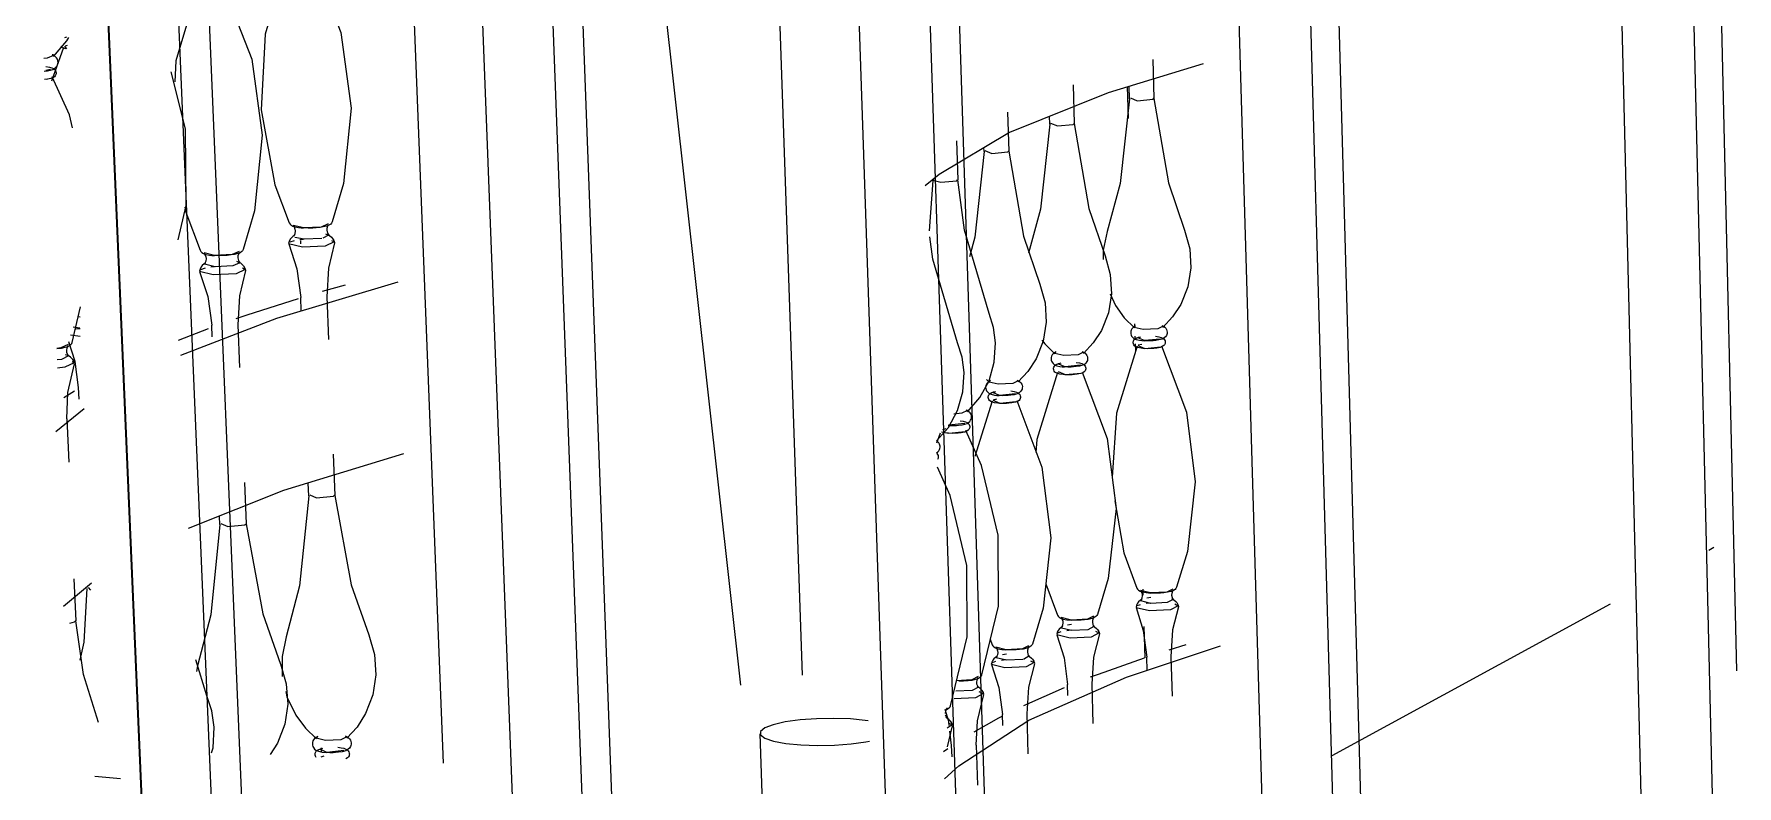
# Model space of a CAD drawing. Header units: inches. Extents: x -536 to 545, y -65 to 280.
# Drawn here: x 467.4025 to 467.4704, y 9.9517 to 9.9817 of the extents above; entities that cross this region are included whole.
import ezdxf

# ---------------------------------------------------------------- set-up
doc = ezdxf.new("R2010")
doc.units = ezdxf.units.IN
doc.header["$MEASUREMENT"] = 0
for name, color, linetype, lineweight in [('A-FLOR-HRAL', 11, 'Continuous', 9), ('I-FURN', 30, 'Continuous', 9), ('Q-CASE', 31, 'Continuous', 9)]:
    doc.layers.add(name, color=color, linetype=linetype, lineweight=lineweight)

msp = doc.modelspace()

# ---------------------------------------------------------------- linework, layer by layer
at = {"layer": 'A-FLOR-HRAL'}
for p, q in [((467.470408, 9.956309), (467.468217, 10.049828)), ((467.469587, 9.945102), (467.467108, 10.049431)), ((467.467452, 9.916344), (467.464225, 10.047348)), ((467.455672, 9.902809), (467.451824, 10.038387)), ((467.456754, 9.903511), (467.45296, 10.038807)), ((467.452938, 9.901095), (467.448983, 10.036335)), ((467.441171, 9.893717), (467.43676, 10.027503)), ((467.442277, 9.894434), (467.437923, 10.027944)), ((467.438474, 9.892025), (467.43396, 10.025479)), ((467.427996, 9.885479), (467.423101, 10.017236)), ((467.426865, 9.884747), (467.421912, 10.016774)), ((467.424205, 9.883079), (467.419152, 10.01478)), ((467.413906, 9.876644), (467.408489, 10.006681)), ((467.412752, 9.875898), (467.407276, 10.006198)), ((467.410127, 9.874252), (467.404555, 10.004232))]:
    msp.add_line(p, q, dxfattribs=at)
at = {"layer": 'I-FURN'}
for p, q in [((467.43316, 9.956144), (467.431124, 10.014698)), ((467.416691, 10.007048), (467.418824, 9.952637)), ((467.424987, 10.00671), (467.430685, 9.955745)), ((467.403746, 9.981554), (467.403828, 9.981574)), ((467.403833, 9.981234), (467.403755, 9.981212)), ((467.403221, 9.97983), (467.403699, 9.981165)), ((467.403737, 9.981205), (467.403814, 9.981105)), ((467.447119, 9.98067), (467.447166, 9.979123)), ((467.403169, 9.980277), (467.402983, 9.980232)), ((467.402998, 9.97989), (467.40319, 9.979936)), ((467.443939, 9.979672), (467.443987, 9.97812)), ((467.446156, 9.97832), (467.446116, 9.979603)), ((467.446195, 9.979108), (467.44618, 9.979597)), ((467.441324, 9.978579), (467.441374, 9.977021)), ((467.446227, 9.979148), (467.446499, 9.979035)), ((467.443012, 9.978104), (467.443002, 9.978415)), ((467.443044, 9.978144), (467.443316, 9.97803)), ((467.439291, 9.977441), (467.439342, 9.975875)), ((467.440395, 9.977004), (467.440389, 9.977175)), ((467.440428, 9.977045), (467.440699, 9.97693)), ((467.438221, 9.973849), (467.438358, 9.975859)), ((467.438391, 9.9759), (467.438355, 9.975864)), ((467.438355, 9.975864), (467.438663, 9.975783)), ((467.413271, 9.973967), (467.412849, 9.974065)), ((467.413217, 9.973199), (467.412668, 9.973327)), ((467.412725, 9.973412), (467.412901, 9.973469)), ((467.413289, 9.973519), (467.412913, 9.973584)), ((467.413119, 9.973507), (467.413257, 9.973522)), ((467.413157, 9.973332), (467.413152, 9.973462)), ((467.413987, 9.973549), (467.413289, 9.973519)), ((467.409718, 9.97287), (467.409296, 9.972968)), ((467.409737, 9.97242), (467.409315, 9.972519)), ((467.409565, 9.972408), (467.409713, 9.972425)), ((467.409665, 9.972099), (467.409115, 9.972228)), ((467.409172, 9.972313), (467.409347, 9.97237)), ((467.413169, 9.970658), (467.413148, 9.971192)), ((467.414926, 9.971684), (467.414008, 9.971425)), ((467.414187, 9.971215), (467.414255, 9.969518)), ((467.404037, 9.969399), (467.404364, 9.970818)), ((467.404359, 9.970412), (467.404249, 9.970422)), ((467.40435, 9.969635), (467.403966, 9.969687)), ((467.404348, 9.969966), (467.404074, 9.970016)), ((467.40419, 9.969942), (467.404354, 9.969963)), ((467.409464, 9.969942), (467.408265, 9.969477)), ((467.409618, 9.969629), (467.409599, 9.970084)), ((467.410643, 9.970108), (467.410714, 9.968404)), ((467.44641, 9.970008), (467.446406, 9.970138)), ((467.446425, 9.969505), (467.446421, 9.969657)), ((467.446439, 9.969058), (467.446431, 9.969341)), ((467.446524, 9.969281), (467.446798, 9.969163)), ((467.446676, 9.969323), (467.446541, 9.969289)), ((467.447419, 9.969536), (467.446791, 9.969474)), ((467.446798, 9.969163), (467.447434, 9.969225)), ((467.403764, 9.968923), (467.403846, 9.968897)), ((467.44425, 9.968495), (467.443618, 9.968432)), ((467.440492, 9.967923), (467.440611, 9.967807)), ((467.443352, 9.96824), (467.443626, 9.96812)), ((467.443626, 9.96812), (467.444265, 9.968183)), ((467.404132, 9.96746), (467.403699, 9.967188)), ((467.404312, 9.967142), (467.404292, 9.967603)), ((467.440713, 9.967065), (467.440031, 9.964853)), ((467.440744, 9.967099), (467.441019, 9.966978)), ((467.440894, 9.967141), (467.440761, 9.967107)), ((467.441646, 9.967355), (467.441011, 9.967292)), ((467.441019, 9.966978), (467.441661, 9.967042)), ((467.403392, 9.965849), (467.404515, 9.966767)), ((467.403826, 9.966355), (467.403902, 9.964628)), ((467.438509, 9.965403), (467.438655, 9.965798)), ((467.438865, 9.965952), (467.438739, 9.965921)), ((467.438745, 9.965826), (467.43899, 9.965788)), ((467.43962, 9.966167), (467.438981, 9.966103)), ((467.43899, 9.965788), (467.439635, 9.965853)), ((467.41444, 9.964947), (467.414506, 9.963307)), ((467.410904, 9.963814), (467.410973, 9.962167)), ((467.413469, 9.963284), (467.413448, 9.963797)), ((467.413507, 9.963332), (467.413781, 9.963203)), ((467.409931, 9.962143), (467.409917, 9.962471)), ((467.40997, 9.962192), (467.410243, 9.962062)), ((467.469487, 9.961225), (467.469289, 9.961117)), ((467.404804, 9.959804), (467.403697, 9.958874)), ((467.404104, 9.959975), (467.404177, 9.958305)), ((467.404679, 9.95964), (467.404762, 9.959532)), ((467.442861, 9.959778), (467.443319, 9.958536)), ((467.447034, 9.959419), (467.44663, 9.959515)), ((467.446737, 9.959337), (467.44673, 9.959569)), ((467.446983, 9.958706), (467.446456, 9.958832)), ((467.446496, 9.958915), (467.446626, 9.958965)), ((467.447047, 9.959005), (467.446643, 9.959101)), ((467.446853, 9.959009), (467.447024, 9.959028)), ((467.446882, 9.959227), (467.447047, 9.959249)), ((467.447885, 9.959192), (467.447931, 9.95916)), ((467.465358, 9.958975), (467.454264, 9.952932)), ((467.443872, 9.958339), (467.443467, 9.958436)), ((467.443723, 9.958147), (467.443885, 9.958169)), ((467.440637, 9.957574), (467.440719, 9.957355)), ((467.44382, 9.957623), (467.443293, 9.95775)), ((467.443333, 9.957833), (467.443463, 9.957883)), ((467.443885, 9.957923), (467.44348, 9.95802)), ((467.44369, 9.957928), (467.443862, 9.957947)), ((467.446813, 9.95684), (467.446775, 9.958078)), ((467.441273, 9.957156), (467.440867, 9.957254)), ((467.441287, 9.956739), (467.440881, 9.956837)), ((467.441126, 9.956965), (467.441287, 9.956987)), ((467.446892, 9.956331), (467.446876, 9.956861)), ((467.448442, 9.957355), (467.447763, 9.957145)), ((467.44784, 9.956878), (467.447888, 9.955307)), ((467.409408, 9.955315), (467.408966, 9.956753)), ((467.409034, 9.956509), (467.408988, 9.956287)), ((467.440685, 9.956584), (467.440685, 9.956596)), ((467.441221, 9.956438), (467.440693, 9.956566)), ((467.440733, 9.956649), (467.440862, 9.956699)), ((467.441089, 9.956745), (467.441263, 9.956764)), ((467.441938, 9.956769), (467.441287, 9.956739)), ((467.443581, 9.95564), (467.44196, 9.954922)), ((467.443731, 9.955336), (467.443717, 9.955771)), ((467.444685, 9.955789), (467.444735, 9.954212)), ((467.438902, 9.954846), (467.438903, 9.954809)), ((467.438915, 9.954426), (467.438916, 9.954425)), ((467.438931, 9.953286), (467.439134, 9.954126)), ((467.441135, 9.954141), (467.441121, 9.954578)), ((467.442094, 9.954597), (467.442144, 9.953013)), ((467.433711, 9.890168), (467.431463, 9.953809)), ((467.439101, 9.953335), (467.439033, 9.953906)), ((467.414071, 9.952913), (467.413946, 9.952879)), ((467.41398, 9.953096), (467.413974, 9.953247)), ((467.41487, 9.953136), (467.414192, 9.953065)), ((467.438942, 9.953204), (467.438774, 9.953084)), ((467.439115, 9.952894), (467.439101, 9.953335)), ((467.440078, 9.953354), (467.44013, 9.951764)), ((467.405965, 9.952011), (467.404945, 9.952099))]:
    msp.add_line(p, q, dxfattribs=at)
for points in [[(467.412599, 9.984575, 0), (467.411737, 9.981687, 0), (467.411575, 9.978664, 0), (467.412122, 9.975682, 0), (467.412692, 9.974168, 0)], [(467.413651, 9.984596, 0), (467.414749, 9.981751, 0), (467.415157, 9.97874, 0), (467.414852, 9.97574, 0), (467.414403, 9.974205, 0)], [(467.409034, 9.983522, 0), (467.408171, 9.980622, 0), (467.408127, 9.979791, 0)], [(467.41009, 9.983544, 0), (467.411197, 9.980687, 0), (467.41161, 9.977665, 0), (467.411307, 9.974652, 0), (467.410857, 9.97311, 0)], [(467.403291, 9.980796, 0), (467.403826, 9.981413, 0), (467.403899, 9.981551, 0)], [(467.403293, 9.980841, 0), (467.403038, 9.980728, 0), (467.402913, 9.980713, 0)], [(467.402926, 9.980214, 0), (467.403053, 9.98023, 0), (467.403171, 9.980253, 0), (467.403266, 9.980283, 0), (467.403337, 9.980321, 0), (467.40339, 9.980364, 0), (467.403428, 9.980412, 0), (467.403455, 9.980465, 0), (467.40347, 9.980521, 0), (467.403474, 9.980571, 0), (467.40347, 9.980615, 0), (467.403448, 9.980689, 0), (467.403419, 9.98074, 0), (467.40339, 9.980775, 0), (467.403337, 9.98082, 0), (467.403262, 9.98086, 0), (467.403241, 9.980868, 0)], [(467.40379, 9.981099, 0), (467.403695, 9.981124, 0), (467.403629, 9.981154, 0), (467.403582, 9.981192, 0)], [(467.402991, 9.980393, 0), (467.403129, 9.980372, 0), (467.403226, 9.980345, 0), (467.403294, 9.980313, 0), (467.40334, 9.980275, 0), (467.403372, 9.980233, 0), (467.40339, 9.980188, 0), (467.403397, 9.980145, 0), (467.403395, 9.980108, 0), (467.403388, 9.980076, 0), (467.403363, 9.980025, 0), (467.403333, 9.979991, 0), (467.403271, 9.979949, 0), (467.403191, 9.979919, 0), (467.40305, 9.979889, 0), (467.40294, 9.979876, 0)], [(467.404054, 9.977954, 0), (467.403925, 9.978465, 0), (467.403237, 9.979979, 0)], [(467.408266, 9.973487, 0), (467.408583, 9.974859, 0), (467.408549, 9.977913, 0), (467.407978, 9.980183, 0)], [(467.449132, 9.980501, 0), (467.445334, 9.979345, 0), (467.441412, 9.977767, 0), (467.438597, 9.976097, 0), (467.438041, 9.975636, 0)], [(467.446195, 9.979108, 0), (467.44582, 9.97573, 0), (467.445301, 9.973821, 0)], [(467.446499, 9.979035, 0), (467.447129, 9.979094, 0), (467.447164, 9.97913, 0)], [(467.447166, 9.979124, 0), (467.447749, 9.975762, 0), (467.448385, 9.973872, 0)], [(467.443012, 9.978104, 0), (467.442638, 9.974713, 0), (467.442162, 9.972956, 0)], [(467.443316, 9.97803, 0), (467.44395, 9.97809, 0), (467.443984, 9.978126, 0)], [(467.443987, 9.97812, 0), (467.444575, 9.974745, 0), (467.445216, 9.972848, 0)], [(467.440395, 9.977005, 0), (467.440022, 9.973599, 0), (467.43981, 9.972814, 0)], [(467.440705, 9.976929, 0), (467.441337, 9.976991, 0), (467.441372, 9.977027, 0)], [(467.441374, 9.977021, 0), (467.441968, 9.973632, 0), (467.442613, 9.971728, 0)], [(467.438663, 9.975783, 0), (467.439303, 9.975845, 0), (467.439339, 9.975881, 0)], [(467.44059, 9.97056, 0), (467.439611, 9.973874, 0), (467.439342, 9.975876, 0)], [(467.408526, 9.974798, 0), (467.408564, 9.974591, 0), (467.409139, 9.973072, 0)], [(467.412692, 9.974169, 0), (467.412724, 9.974118, 0), (467.412758, 9.974083, 0), (467.41283, 9.97404, 0), (467.412919, 9.974009, 0), (467.413061, 9.973981, 0), (467.413161, 9.97397, 0), (467.413264, 9.973962, 0)], [(467.412856, 9.974053, 0), (467.412886, 9.974008, 0), (467.41292, 9.973915, 0), (467.412929, 9.973842, 0), (467.412915, 9.973733, 0), (467.412896, 9.973684, 0), (467.412873, 9.97364, 0)], [(467.414402, 9.974206, 0), (467.414375, 9.974154, 0), (467.414344, 9.974118, 0), (467.414276, 9.974071, 0), (467.414189, 9.974037, 0), (467.414048, 9.974003, 0), (467.413923, 9.973983, 0), (467.413763, 9.973967, 0), (467.413637, 9.973959, 0), (467.413444, 9.973956, 0), (467.413264, 9.973962, 0)], [(467.414244, 9.974124, 0), (467.413968, 9.973996, 0), (467.413271, 9.973967, 0)], [(467.414249, 9.974083, 0), (467.414222, 9.974036, 0), (467.414194, 9.973942, 0), (467.414191, 9.973869, 0), (467.414215, 9.973762, 0), (467.414237, 9.973713, 0), (467.414265, 9.973671, 0)], [(467.445301, 9.973821, 0), (467.445139, 9.973077, 0), (467.445141, 9.972703, 0)], [(467.448385, 9.973872, 0), (467.448592, 9.973134, 0), (467.448636, 9.97237, 0), (467.448516, 9.971618, 0), (467.448236, 9.970914, 0), (467.447911, 9.970416, 0), (467.447526, 9.970003, 0)], [(467.410857, 9.973111, 0), (467.41083, 9.973058, 0), (467.410798, 9.973022, 0), (467.41073, 9.972975, 0), (467.410642, 9.97294, 0), (467.410499, 9.972906, 0), (467.410372, 9.972886, 0), (467.410211, 9.97287, 0), (467.410085, 9.972862, 0), (467.409891, 9.972859, 0), (467.409712, 9.972864, 0)], [(467.412913, 9.973672, 0), (467.412848, 9.973633, 0), (467.412768, 9.973562, 0), (467.412729, 9.97351, 0), (467.412688, 9.973426, 0), (467.412667, 9.973344, 0)], [(467.41267, 9.973325, 0), (467.412991, 9.97234, 0), (467.413148, 9.971192, 0)], [(467.414371, 9.973467, 0), (467.414483, 9.973405, 0), (467.414125, 9.973238, 0), (467.413217, 9.973199, 0)], [(467.414136, 9.973735, 0), (467.414262, 9.973677, 0), (467.414025, 9.973555, 0)], [(467.414494, 9.973365, 0), (467.414251, 9.972367, 0), (467.414187, 9.971215, 0)], [(467.414221, 9.973701, 0), (467.41429, 9.973664, 0), (467.414375, 9.973597, 0), (467.414418, 9.973546, 0), (467.414467, 9.973464, 0), (467.414494, 9.973384, 0)], [(467.439337, 9.969386, 0), (467.438352, 9.972713, 0), (467.438232, 9.973607, 0)], [(467.409362, 9.972574, 0), (467.409296, 9.972535, 0), (467.409216, 9.972463, 0), (467.409176, 9.972411, 0), (467.409135, 9.972327, 0), (467.409114, 9.972244, 0)], [(467.409138, 9.973072, 0), (467.40917, 9.973021, 0), (467.409205, 9.972987, 0), (467.409277, 9.972943, 0), (467.409367, 9.972912, 0), (467.409512, 9.972884, 0), (467.40961, 9.972872, 0), (467.409712, 9.972864, 0)], [(467.409304, 9.972957, 0), (467.409333, 9.972911, 0), (467.409368, 9.972818, 0), (467.409377, 9.972744, 0), (467.409363, 9.972636, 0), (467.409344, 9.972586, 0), (467.409321, 9.972542, 0)], [(467.410698, 9.973028, 0), (467.410419, 9.972899, 0), (467.409718, 9.97287, 0)], [(467.410589, 9.972639, 0), (467.410716, 9.972579, 0), (467.410438, 9.97245, 0), (467.409737, 9.97242, 0)], [(467.410703, 9.972988, 0), (467.410676, 9.972941, 0), (467.410648, 9.972846, 0), (467.410645, 9.972773, 0), (467.410669, 9.972665, 0), (467.410691, 9.972616, 0), (467.410719, 9.972573, 0)], [(467.410675, 9.972604, 0), (467.410744, 9.972567, 0), (467.41083, 9.972499, 0), (467.410874, 9.972449, 0), (467.410922, 9.972367, 0), (467.41095, 9.972285, 0)], [(467.445216, 9.972849, 0), (467.445425, 9.972108, 0), (467.44547, 9.971341, 0), (467.44535, 9.970586, 0), (467.44507, 9.96988, 0), (467.444744, 9.969379, 0), (467.444357, 9.968965, 0)], [(467.408368, 9.968892, 0), (467.412195, 9.970369, 0), (467.417033, 9.971814, 0)], [(467.409117, 9.972225, 0), (467.409441, 9.971236, 0), (467.409599, 9.970084, 0)], [(467.410827, 9.972369, 0), (467.410939, 9.972306, 0), (467.410577, 9.972138, 0), (467.409665, 9.972099, 0)], [(467.41095, 9.972266, 0), (467.410707, 9.971264, 0), (467.410643, 9.970108, 0)], [(467.442613, 9.971728, 0), (467.442824, 9.970984, 0), (467.44287, 9.970214, 0), (467.44275, 9.969456, 0), (467.442469, 9.968746, 0), (467.442142, 9.968243, 0), (467.441753, 9.967827, 0)], [(467.413051, 9.971142, 0), (467.410998, 9.970485, 0), (467.410561, 9.970336, 0)], [(467.445415, 9.971335, 0), (467.44563, 9.970871, 0), (467.445984, 9.970384, 0), (467.446394, 9.969985, 0)], [(467.439728, 9.966641, 0), (467.440226, 9.967205, 0), (467.440591, 9.967874, 0), (467.440802, 9.968612, 0), (467.440849, 9.969384, 0), (467.440766, 9.969995, 0), (467.44059, 9.97056, 0)], [(467.446436, 9.97006, 0), (467.44637, 9.970025, 0), (467.446321, 9.969986, 0), (467.446284, 9.969942, 0), (467.446259, 9.969895, 0), (467.446244, 9.969844, 0), (467.446239, 9.969792, 0), (467.446244, 9.96974, 0), (467.446258, 9.969695, 0), (467.446276, 9.969657, 0), (467.446322, 9.969599, 0), (467.446368, 9.969561, 0), (467.44646, 9.969516, 0), (467.446585, 9.969486, 0), (467.446679, 9.969473, 0), (467.446775, 9.969466, 0)], [(467.446742, 9.969918, 0), (467.446382, 9.97, 0), (467.446433, 9.970066, 0)], [(467.447528, 9.97005, 0), (467.447315, 9.969943, 0), (467.446742, 9.969918, 0)], [(467.447476, 9.970077, 0), (467.447545, 9.970044, 0), (467.447597, 9.970007, 0), (467.447636, 9.969965, 0), (467.447664, 9.969918, 0), (467.447682, 9.969868, 0), (467.44769, 9.969816, 0), (467.447688, 9.969764, 0), (467.447678, 9.969718, 0), (467.447662, 9.96968, 0), (467.44762, 9.96962, 0), (467.447577, 9.969581, 0), (467.447487, 9.969533, 0), (467.447364, 9.969499, 0), (467.447243, 9.969479, 0), (467.447128, 9.969468, 0), (467.447039, 9.969463, 0), (467.446902, 9.969461, 0), (467.446775, 9.969466, 0)], [(467.403875, 9.969316, 0), (467.403589, 9.969183, 0), (467.40342, 9.969162, 0)], [(467.403423, 9.969156, 0), (467.403607, 9.969179, 0), (467.403753, 9.969208, 0), (467.403858, 9.96924, 0), (467.403983, 9.969316, 0), (467.404021, 9.969365, 0), (467.404037, 9.9694, 0)], [(467.403898, 9.968856, 0), (467.403867, 9.968904, 0), (467.403831, 9.968999, 0), (467.403822, 9.969074, 0), (467.403837, 9.969183, 0), (467.403856, 9.969232, 0), (467.403881, 9.969275, 0)], [(467.404292, 9.967603, 0), (467.404157, 9.968644, 0), (467.40391, 9.969422, 0)], [(467.438501, 9.965482, 0), (467.438973, 9.966015, 0), (467.439339, 9.966687, 0), (467.439551, 9.967429, 0), (467.439597, 9.968204, 0), (467.439514, 9.968818, 0), (467.439337, 9.969386, 0)], [(467.442697, 9.969498, 0), (467.442809, 9.969345, 0), (467.44322, 9.968945, 0)], [(467.443263, 9.969021, 0), (467.443197, 9.968986, 0), (467.443147, 9.968947, 0), (467.443111, 9.968903, 0), (467.443085, 9.968855, 0), (467.44307, 9.968805, 0), (467.443065, 9.968752, 0), (467.44307, 9.9687, 0), (467.443084, 9.968654, 0), (467.443102, 9.968616, 0), (467.443148, 9.968558, 0), (467.443194, 9.96852, 0), (467.443288, 9.968475, 0), (467.443413, 9.968444, 0), (467.443507, 9.968432, 0), (467.443602, 9.968424, 0)], [(467.443568, 9.968878, 0), (467.443208, 9.968961, 0), (467.44326, 9.969027, 0)], [(467.44436, 9.969011, 0), (467.444144, 9.968903, 0), (467.443568, 9.968878, 0)], [(467.444306, 9.969039, 0), (467.444376, 9.969006, 0), (467.444428, 9.968969, 0), (467.444467, 9.968926, 0), (467.444496, 9.96888, 0), (467.444515, 9.968829, 0), (467.444523, 9.968777, 0), (467.444521, 9.968725, 0), (467.44451, 9.968679, 0), (467.444494, 9.96864, 0), (467.444453, 9.96858, 0), (467.444409, 9.968541, 0), (467.444319, 9.968493, 0), (467.444194, 9.968458, 0), (467.444071, 9.968438, 0), (467.443956, 9.968427, 0), (467.443867, 9.968422, 0), (467.44373, 9.96842, 0), (467.443602, 9.968424, 0)], [(467.446494, 9.969248, 0), (467.445666, 9.966581, 0), (467.445504, 9.964035, 0)], [(467.44679, 9.969158, 0), (467.446717, 9.969163, 0), (467.446591, 9.969181, 0), (467.446501, 9.969203, 0), (467.446438, 9.969231, 0), (467.446393, 9.969265, 0), (467.446363, 9.969304, 0), (467.446345, 9.969345, 0), (467.446337, 9.969387, 0), (467.446339, 9.969422, 0), (467.446346, 9.969453, 0), (467.44637, 9.969501, 0), (467.446399, 9.969534, 0), (467.446462, 9.969575, 0), (467.446549, 9.969607, 0), (467.446631, 9.969626, 0)], [(467.446791, 9.969474, 0), (467.446519, 9.969591, 0), (467.446638, 9.969627, 0)], [(467.447234, 9.969646, 0), (467.447361, 9.969628, 0), (467.447452, 9.969603, 0), (467.447516, 9.969573, 0), (467.44756, 9.969539, 0), (467.44759, 9.969501, 0), (467.447609, 9.96946, 0), (467.447616, 9.969419, 0), (467.447615, 9.969384, 0), (467.447608, 9.969354, 0), (467.447585, 9.969306, 0), (467.447557, 9.969274, 0), (467.447498, 9.969233, 0), (467.44742, 9.969205, 0), (467.447281, 9.969176, 0), (467.447164, 9.969163, 0), (467.44707, 9.969157, 0), (467.446926, 9.969153, 0), (467.44679, 9.969158, 0)], [(467.447468, 9.969264, 0), (467.44846, 9.966628, 0), (467.44881, 9.96384, 0), (467.448499, 9.961065, 0), (467.448068, 9.959643, 0)], [(467.403895, 9.968861, 0), (467.403609, 9.968728, 0), (467.40344, 9.968706, 0)], [(467.404032, 9.968641, 0), (467.404123, 9.968584, 0), (467.40375, 9.968411, 0), (467.403459, 9.968377, 0)], [(467.403826, 9.966355, 0), (467.403871, 9.967405, 0), (467.404133, 9.968544, 0)], [(467.404133, 9.968564, 0), (467.404098, 9.96866, 0), (467.404058, 9.968726, 0), (467.403977, 9.968812, 0), (467.403924, 9.96885, 0), (467.403851, 9.968888, 0)], [(467.443618, 9.968115, 0), (467.443544, 9.968121, 0), (467.443418, 9.968138, 0), (467.443328, 9.968161, 0), (467.443265, 9.968189, 0), (467.44322, 9.968223, 0), (467.44319, 9.968262, 0), (467.443172, 9.968303, 0), (467.443164, 9.968345, 0), (467.443165, 9.968381, 0), (467.443172, 9.968411, 0), (467.443197, 9.96846, 0), (467.443226, 9.968493, 0), (467.443289, 9.968535, 0), (467.443378, 9.968567, 0), (467.443461, 9.968586, 0)], [(467.443618, 9.968432, 0), (467.443347, 9.968551, 0), (467.443428, 9.968578, 0)], [(467.444066, 9.968606, 0), (467.444192, 9.968588, 0), (467.444284, 9.968563, 0), (467.444348, 9.968533, 0), (467.444392, 9.968499, 0), (467.444422, 9.968461, 0), (467.444441, 9.968419, 0), (467.444448, 9.968378, 0), (467.444447, 9.968343, 0), (467.444441, 9.968313, 0), (467.444417, 9.968264, 0), (467.444389, 9.968232, 0), (467.444329, 9.968191, 0), (467.444251, 9.968162, 0), (467.44411, 9.968134, 0), (467.443992, 9.96812, 0), (467.443899, 9.968114, 0), (467.443753, 9.968111, 0), (467.443618, 9.968115, 0)], [(467.440655, 9.967884, 0), (467.440588, 9.967849, 0), (467.440538, 9.967809, 0), (467.440501, 9.967765, 0), (467.440475, 9.967717, 0), (467.44046, 9.967666, 0), (467.440455, 9.967613, 0), (467.440461, 9.967561, 0), (467.440474, 9.967515, 0), (467.440493, 9.967477, 0), (467.440539, 9.967418, 0), (467.440586, 9.96738, 0), (467.44068, 9.967334, 0), (467.440807, 9.967304, 0), (467.4409, 9.967291, 0), (467.440994, 9.967284, 0)], [(467.44096, 9.967739, 0), (467.440599, 9.967823, 0), (467.440652, 9.96789, 0)], [(467.441756, 9.967874, 0), (467.441539, 9.967765, 0), (467.44096, 9.967739, 0)], [(467.441702, 9.967902, 0), (467.441772, 9.96787, 0), (467.441824, 9.967832, 0), (467.441864, 9.967789, 0), (467.441893, 9.967742, 0), (467.441912, 9.967692, 0), (467.44192, 9.967639, 0), (467.441918, 9.967587, 0), (467.441907, 9.96754, 0), (467.441891, 9.967502, 0), (467.44185, 9.967441, 0), (467.441806, 9.967401, 0), (467.441715, 9.967353, 0), (467.441589, 9.967318, 0), (467.441465, 9.967297, 0), (467.441349, 9.967286, 0), (467.441259, 9.967281, 0), (467.441122, 9.967279, 0), (467.440994, 9.967284, 0)], [(467.443321, 9.968206, 0), (467.442493, 9.965529, 0), (467.442461, 9.965013, 0)], [(467.4443, 9.968223, 0), (467.445298, 9.965577, 0), (467.445653, 9.962779, 0), (467.445343, 9.959992, 0), (467.444912, 9.958565, 0)], [(467.44101, 9.966973, 0), (467.440937, 9.966979, 0), (467.440811, 9.966996, 0), (467.44072, 9.967019, 0), (467.440657, 9.967048, 0), (467.440612, 9.967082, 0), (467.440581, 9.967121, 0), (467.440563, 9.967162, 0), (467.440555, 9.967204, 0), (467.440557, 9.967241, 0), (467.440564, 9.967271, 0), (467.440588, 9.96732, 0), (467.440618, 9.967353, 0), (467.440681, 9.967395, 0), (467.440771, 9.967428, 0), (467.440855, 9.967448, 0)], [(467.441011, 9.967292, 0), (467.440739, 9.967411, 0), (467.440856, 9.967447, 0)], [(467.441462, 9.967468, 0), (467.441589, 9.967449, 0), (467.44168, 9.967424, 0), (467.441744, 9.967394, 0), (467.441789, 9.967359, 0), (467.44182, 9.967321, 0), (467.441838, 9.96728, 0), (467.441846, 9.967238, 0), (467.441845, 9.967203, 0), (467.441838, 9.967173, 0), (467.441814, 9.967124, 0), (467.441786, 9.967091, 0), (467.441726, 9.96705, 0), (467.441647, 9.967021, 0), (467.441504, 9.966992, 0), (467.441386, 9.966978, 0), (467.441291, 9.966972, 0), (467.441146, 9.966969, 0), (467.44101, 9.966973, 0)], [(467.441697, 9.967082, 0), (467.442702, 9.964426, 0), (467.44306, 9.961616, 0), (467.442752, 9.958818, 0), (467.442319, 9.957384, 0)], [(467.438964, 9.966095, 0), (467.439127, 9.96609, 0), (467.439213, 9.966092, 0), (467.439297, 9.966096, 0), (467.439378, 9.966103, 0), (467.439521, 9.966121, 0), (467.43963, 9.966145, 0), (467.439714, 9.966175, 0), (467.439777, 9.966211, 0), (467.439824, 9.966252, 0), (467.439858, 9.966298, 0), (467.439881, 9.966347, 0), (467.439894, 9.966399, 0), (467.439896, 9.966445, 0), (467.439892, 9.966485, 0), (467.439871, 9.966552, 0), (467.439844, 9.966598, 0), (467.439818, 9.966629, 0), (467.439768, 9.966671, 0), (467.439698, 9.966709, 0), (467.439676, 9.966718, 0)], [(467.439731, 9.966689, 0), (467.439512, 9.966578, 0), (467.439189, 9.966549, 0)], [(467.438981, 9.965783, 0), (467.438907, 9.965789, 0), (467.438781, 9.965807, 0), (467.43869, 9.96583, 0)], [(467.439436, 9.966281, 0), (467.439563, 9.966262, 0), (467.439655, 9.966237, 0), (467.439719, 9.966207, 0), (467.439765, 9.966172, 0), (467.439795, 9.966133, 0), (467.439814, 9.966092, 0), (467.439821, 9.96605, 0), (467.43982, 9.966015, 0), (467.439813, 9.965984, 0), (467.43979, 9.965935, 0), (467.439762, 9.965902, 0), (467.439701, 9.965861, 0), (467.43962, 9.965831, 0), (467.439476, 9.965802, 0), (467.439357, 9.965788, 0), (467.439263, 9.965782, 0), (467.439117, 9.965779, 0), (467.438981, 9.965783, 0)], [(467.440303, 9.956154, 0), (467.440963, 9.958891, 0), (467.440959, 9.961728, 0), (467.440291, 9.964497, 0), (467.439672, 9.965894, 0)], [(467.417248, 9.964968, 0), (467.412463, 9.963497, 0), (467.408658, 9.961988, 0)], [(467.438493, 9.964999, 0), (467.438547, 9.965038, 0), (467.438587, 9.965081, 0), (467.438616, 9.965129, 0), (467.438634, 9.965181, 0), (467.438641, 9.96523, 0), (467.43864, 9.965273, 0), (467.438621, 9.965346, 0), (467.438595, 9.965397, 0), (467.438568, 9.965431, 0), (467.438517, 9.965476, 0)], [(467.438509, 9.964978, 0), (467.43854, 9.96494, 0), (467.438558, 9.964898, 0), (467.438566, 9.964856, 0), (467.438565, 9.96482, 0), (467.438558, 9.96479, 0), (467.438535, 9.96474, 0)], [(467.439054, 9.954916, 0), (467.439716, 9.957666, 0), (467.439711, 9.960515, 0), (467.439039, 9.963296, 0), (467.438535, 9.964431, 0)], [(467.413469, 9.963285, 0), (467.413104, 9.9597, 0), (467.412571, 9.957673, 0)], [(467.413781, 9.963203, 0), (467.414461, 9.963271, 0), (467.414502, 9.963314, 0)], [(467.414506, 9.963308, 0), (467.415164, 9.959747, 0), (467.415862, 9.957749, 0)], [(467.445608, 9.963088, 0), (467.445966, 9.961021, 0), (467.446482, 9.959616, 0)], [(467.409931, 9.962144, 0), (467.409568, 9.958544, 0), (467.409034, 9.956509, 0)], [(467.410243, 9.962062, 0), (467.410927, 9.962131, 0), (467.410969, 9.962174, 0)], [(467.410973, 9.962168, 0), (467.411637, 9.958593, 0), (467.412342, 9.956587, 0)], [(467.404359, 9.95674, 0), (467.404515, 9.957458, 0), (467.404639, 9.959591, 0)], [(467.446482, 9.959616, 0), (467.446511, 9.959568, 0), (467.446544, 9.959535, 0), (467.446614, 9.959492, 0), (467.446705, 9.95946, 0), (467.446856, 9.959431, 0), (467.447027, 9.959415, 0)], [(467.446633, 9.959508, 0), (467.44666, 9.959466, 0), (467.446691, 9.959381, 0), (467.446698, 9.959314, 0), (467.446684, 9.959215, 0), (467.446667, 9.95917, 0), (467.446645, 9.95913, 0)], [(467.448068, 9.959644, 0), (467.448041, 9.959595, 0), (467.448011, 9.95956, 0), (467.447944, 9.959515, 0), (467.447854, 9.95948, 0), (467.447704, 9.959446, 0), (467.447564, 9.959426, 0), (467.447431, 9.959415, 0), (467.447328, 9.95941, 0), (467.447173, 9.959409, 0), (467.447027, 9.959415, 0)], [(467.447919, 9.959574, 0), (467.447679, 9.959448, 0), (467.447034, 9.959419, 0)], [(467.447924, 9.95953, 0), (467.447899, 9.959488, 0), (467.447873, 9.959401, 0), (467.447869, 9.959334, 0), (467.44789, 9.959236, 0), (467.44791, 9.959192, 0), (467.447935, 9.959153, 0)], [(467.446688, 9.959164, 0), (467.446624, 9.959126, 0), (467.446547, 9.959059, 0), (467.44651, 9.95901, 0), (467.44647, 9.958931, 0), (467.44645, 9.958855, 0)], [(467.446453, 9.958836, 0), (467.446742, 9.957923, 0), (467.446876, 9.956861, 0)], [(467.447992, 9.958979, 0), (467.448134, 9.958908, 0), (467.447822, 9.958744, 0), (467.446983, 9.958706, 0)], [(467.447931, 9.95916, 0), (467.447692, 9.959034, 0), (467.447047, 9.959005, 0)], [(467.448144, 9.958865, 0), (467.44791, 9.957943, 0), (467.44784, 9.956878, 0)], [(467.447888, 9.959185, 0), (467.447955, 9.959149, 0), (467.448036, 9.959084, 0), (467.448076, 9.959037, 0), (467.44812, 9.95896, 0), (467.448145, 9.958885, 0)], [(467.403944, 9.958217, 0), (467.404129, 9.958267, 0), (467.404173, 9.958312, 0)], [(467.405081, 9.954261, 0), (467.40449, 9.956175, 0), (467.404177, 9.958306, 0)], [(467.443318, 9.958537, 0), (467.443348, 9.958489, 0), (467.443381, 9.958455, 0), (467.443452, 9.958412, 0), (467.443544, 9.95838, 0), (467.443697, 9.958351, 0), (467.443865, 9.958335, 0)], [(467.443471, 9.958428, 0), (467.443498, 9.958386, 0), (467.443529, 9.958301, 0), (467.443536, 9.958234, 0), (467.443522, 9.958134, 0), (467.443505, 9.958089, 0), (467.443483, 9.95805, 0)], [(467.444911, 9.958566, 0), (467.444885, 9.958516, 0), (467.444854, 9.958482, 0), (467.444787, 9.958436, 0), (467.444696, 9.958401, 0), (467.444544, 9.958366, 0), (467.444401, 9.958346, 0), (467.444269, 9.958335, 0), (467.444166, 9.95833, 0), (467.44401, 9.958329, 0), (467.443865, 9.958335, 0)], [(467.444762, 9.958495, 0), (467.44452, 9.958368, 0), (467.443872, 9.958339, 0)], [(467.444767, 9.958452, 0), (467.444742, 9.958409, 0), (467.444716, 9.958322, 0), (467.444712, 9.958255, 0), (467.444733, 9.958156, 0), (467.444753, 9.958112, 0), (467.444778, 9.958073, 0)], [(467.41257, 9.957673, 0), (467.412406, 9.956882, 0), (467.412416, 9.956091, 0)], [(467.415862, 9.957749, 0), (467.416092, 9.956967, 0), (467.416148, 9.956157, 0), (467.416027, 9.955357, 0), (467.415737, 9.954609, 0), (467.415393, 9.954075, 0), (467.414984, 9.953634, 0)], [(467.443527, 9.958084, 0), (467.443462, 9.958046, 0), (467.443385, 9.957977, 0), (467.443347, 9.957928, 0), (467.443308, 9.95785, 0), (467.443288, 9.957773, 0)], [(467.443291, 9.957753, 0), (467.443581, 9.956837, 0), (467.443717, 9.955771, 0)], [(467.444838, 9.957898, 0), (467.444979, 9.957827, 0), (467.444663, 9.957662, 0), (467.44382, 9.957623, 0)], [(467.444727, 9.958112, 0), (467.444775, 9.958079, 0), (467.444533, 9.957953, 0), (467.443885, 9.957923, 0)], [(467.444989, 9.957784, 0), (467.444755, 9.956858, 0), (467.444685, 9.955789, 0)], [(467.444731, 9.958105, 0), (467.444798, 9.95807, 0), (467.44488, 9.958004, 0), (467.444921, 9.957957, 0), (467.444965, 9.957879, 0), (467.44499, 9.957804, 0)], [(467.438821, 9.952009, 0), (467.439386, 9.952524, 0), (467.442175, 9.954343, 0), (467.446065, 9.956061, 0), (467.44982, 9.957316, 0)], [(467.440928, 9.956901, 0), (467.440863, 9.956863, 0), (467.440785, 9.956794, 0), (467.440748, 9.956744, 0), (467.440708, 9.956665, 0), (467.440688, 9.956589, 0)], [(467.440718, 9.957355, 0), (467.440748, 9.957307, 0), (467.440781, 9.957273, 0), (467.440853, 9.957229, 0), (467.440946, 9.957197, 0), (467.441098, 9.957168, 0), (467.441266, 9.957152, 0)], [(467.440872, 9.957246, 0), (467.440899, 9.957204, 0), (467.44093, 9.957118, 0), (467.440937, 9.957051, 0), (467.440923, 9.956951, 0), (467.440906, 9.956906, 0), (467.440884, 9.956866, 0)], [(467.442318, 9.957385, 0), (467.442292, 9.957335, 0), (467.442261, 9.9573, 0), (467.442193, 9.957254, 0), (467.442101, 9.957219, 0), (467.441947, 9.957183, 0), (467.441802, 9.957163, 0), (467.441669, 9.957152, 0), (467.441566, 9.957147, 0), (467.441411, 9.957146, 0), (467.441266, 9.957152, 0)], [(467.442169, 9.957314, 0), (467.441924, 9.957186, 0), (467.441273, 9.957156, 0)], [(467.442133, 9.95693, 0), (467.442182, 9.956897, 0), (467.441959, 9.956773, 0)], [(467.442173, 9.95727, 0), (467.442148, 9.957227, 0), (467.442122, 9.95714, 0), (467.442119, 9.957073, 0), (467.442139, 9.956974, 0), (467.44216, 9.956929, 0), (467.442185, 9.95689, 0)], [(467.442137, 9.956923, 0), (467.442205, 9.956887, 0), (467.442287, 9.956821, 0), (467.442328, 9.956774, 0), (467.442373, 9.956696, 0), (467.442398, 9.95662, 0)], [(467.44678, 9.956826, 0), (467.444938, 9.956175, 0), (467.444629, 9.956058, 0)], [(467.412341, 9.956588, 0), (467.412573, 9.955803, 0), (467.41263, 9.954989, 0), (467.41251, 9.954186, 0), (467.412219, 9.953434, 0), (467.41193, 9.952984, 0)], [(467.439385, 9.955914, 0), (467.439574, 9.955916, 0), (467.439758, 9.955928, 0), (467.43992, 9.95595, 0), (467.440048, 9.955977, 0), (467.440141, 9.956007, 0), (467.440248, 9.956072, 0), (467.440286, 9.956121, 0), (467.440302, 9.956154, 0)], [(467.440691, 9.956568, 0), (467.440984, 9.955648, 0), (467.441121, 9.954578, 0)], [(467.442247, 9.956714, 0), (467.442387, 9.956643, 0), (467.442069, 9.956476, 0), (467.441221, 9.956438, 0)], [(467.442397, 9.9566, 0), (467.442163, 9.95567, 0), (467.442094, 9.954597, 0)], [(467.412551, 9.955493, 0), (467.412601, 9.955278, 0), (467.412952, 9.954544, 0), (467.413337, 9.954027, 0), (467.413779, 9.953606, 0)], [(467.440181, 9.955494, 0), (467.440372, 9.955409, 0), (467.440051, 9.955241, 0), (467.439199, 9.955202, 0)], [(467.440165, 9.955665, 0), (467.440166, 9.955664, 0), (467.439919, 9.955535, 0), (467.439265, 9.955504, 0)], [(467.440152, 9.956083, 0), (467.439905, 9.955954, 0), (467.439276, 9.955922, 0)], [(467.440168, 9.955658, 0), (467.440141, 9.955701, 0), (467.440109, 9.955788, 0), (467.440102, 9.955856, 0), (467.440116, 9.955956, 0), (467.440134, 9.956, 0), (467.440156, 9.956039, 0)], [(467.440383, 9.955387, 0), (467.440351, 9.955476, 0), (467.440315, 9.955538, 0), (467.44024, 9.955618, 0), (467.44019, 9.955654, 0), (467.44012, 9.955691, 0)], [(467.409597, 9.953047, 0), (467.409653, 9.95325, 0), (467.409696, 9.954067, 0), (467.409602, 9.954715, 0), (467.409408, 9.955315, 0)], [(467.439006, 9.954136, 0), (467.438986, 9.954298, 0), (467.438841, 9.95477, 0)], [(467.438852, 9.954618, 0), (467.438866, 9.954718, 0), (467.438884, 9.954762, 0), (467.438907, 9.954801, 0)], [(467.43889, 9.954768, 0), (467.438999, 9.954835, 0), (467.439037, 9.954883, 0), (467.439053, 9.954917, 0)], [(467.440078, 9.953354, 0), (467.44013, 9.95432, 0), (467.440382, 9.955366, 0)], [(467.435778, 9.95432, 0), (467.435655, 9.954338, 0), (467.435062, 9.954397, 0), (467.434401, 9.95442, 0), (467.433718, 9.954407, 0), (467.43306, 9.954358, 0), (467.432469, 9.954277, 0), (467.431988, 9.954169, 0), (467.431649, 9.954041, 0)], [(467.438919, 9.954419, 0), (467.438891, 9.954463, 0), (467.438859, 9.95455, 0)], [(467.439134, 9.954146, 0), (467.439103, 9.954236, 0), (467.439066, 9.954298, 0), (467.43899, 9.954379, 0), (467.43894, 9.954415, 0), (467.438869, 9.954453, 0)], [(467.43896, 9.954248, 0), (467.439123, 9.954169, 0), (467.438923, 9.954025, 0)], [(467.441129, 9.954511, 0), (467.440965, 9.954425, 0), (467.43998, 9.953873, 0)], [(467.41383, 9.953697, 0), (467.413758, 9.95366, 0), (467.413704, 9.953618, 0), (467.413664, 9.953571, 0), (467.413636, 9.95352, 0), (467.413619, 9.953466, 0), (467.413613, 9.953411, 0), (467.413619, 9.953355, 0), (467.413633, 9.953305, 0), (467.413653, 9.953264, 0), (467.413702, 9.9532, 0), (467.413754, 9.953158, 0), (467.413858, 9.953108, 0), (467.414003, 9.953074, 0), (467.414173, 9.953056, 0)], [(467.414133, 9.953535, 0), (467.413761, 9.953629, 0), (467.413826, 9.953704, 0)], [(467.414989, 9.953685, 0), (467.414747, 9.953563, 0), (467.414133, 9.953535, 0)], [(467.414921, 9.953723, 0), (467.414997, 9.953689, 0), (467.415055, 9.95365, 0), (467.415099, 9.953605, 0), (467.415131, 9.953556, 0), (467.415153, 9.953502, 0), (467.415163, 9.953447, 0), (467.415162, 9.953391, 0), (467.415152, 9.953341, 0), (467.415136, 9.953299, 0), (467.415092, 9.953233, 0), (467.415045, 9.953189, 0), (467.414945, 9.953134, 0), (467.414802, 9.953093, 0), (467.414657, 9.95307, 0), (467.414537, 9.953058, 0), (467.414444, 9.953053, 0), (467.414304, 9.953051, 0), (467.414173, 9.953056, 0)], [(467.431649, 9.954041, 0), (467.431474, 9.953902, 0), (467.431476, 9.953762, 0), (467.431656, 9.953629, 0), (467.432001, 9.953514, 0), (467.432487, 9.953424, 0), (467.433083, 9.953365, 0), (467.433746, 9.953341, 0), (467.434431, 9.953354, 0), (467.435092, 9.953404, 0), (467.435683, 9.953485, 0), (467.435819, 9.953511, 0)], [(467.413765, 9.952867, 0), (467.413739, 9.95291, 0), (467.413725, 9.952955, 0), (467.413722, 9.952997, 0), (467.413727, 9.953032, 0), (467.413737, 9.953062, 0), (467.413765, 9.95311, 0), (467.413797, 9.953142, 0), (467.413869, 9.953187, 0), (467.413979, 9.953225, 0)], [(467.414192, 9.953065, 0), (467.413919, 9.953199, 0), (467.414027, 9.953234, 0)], [(467.414626, 9.953268, 0), (467.41476, 9.953253, 0), (467.414871, 9.953229, 0), (467.414951, 9.9532, 0), (467.415007, 9.953165, 0), (467.415046, 9.953126, 0), (467.415072, 9.953084, 0), (467.415086, 9.953039, 0), (467.415089, 9.952998, 0), (467.415084, 9.952963, 0), (467.415075, 9.952934, 0), (467.415048, 9.952886, 0), (467.415017, 9.952854, 0), (467.414949, 9.952811, 0)]]:
    msp.add_polyline3d(points, dxfattribs=at)
at = {"layer": 'Q-CASE'}
msp.add_line((467.410165, 9.872774), (467.402518, 10.051114), dxfattribs=at)

doc.saveas('drawing.dxf')
